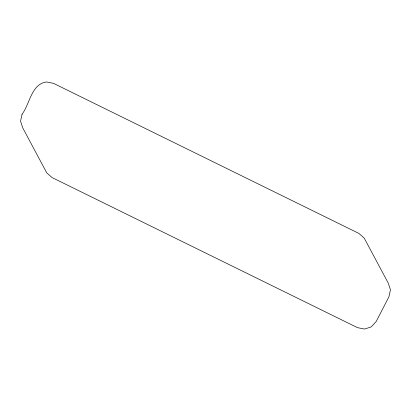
<?xml version="1.0" encoding="UTF-8"?>
<svg xmlns="http://www.w3.org/2000/svg" width="411" height="411" viewBox="0 0 411 411"><rect width="100%" height="100%" fill="white"/><g stroke="black" fill="none" stroke-linecap="round" stroke-linejoin="round"><path stroke-width="0.62" d="M22.071 114.201L20.55 121.173L22.754 127.908L46.782 172.903L52.12 177.593L357.488 327.649L364.531 329.041L370.393 327.197L371.385 326.76L376.224 321.423L388.929 296.799L390.45 289.827L388.246 283.092L364.218 238.097L358.88 233.407L53.512 83.351L46.469 81.959C31.195 84.127 29.875 104.06 22.071 114.201"/></g></svg>
